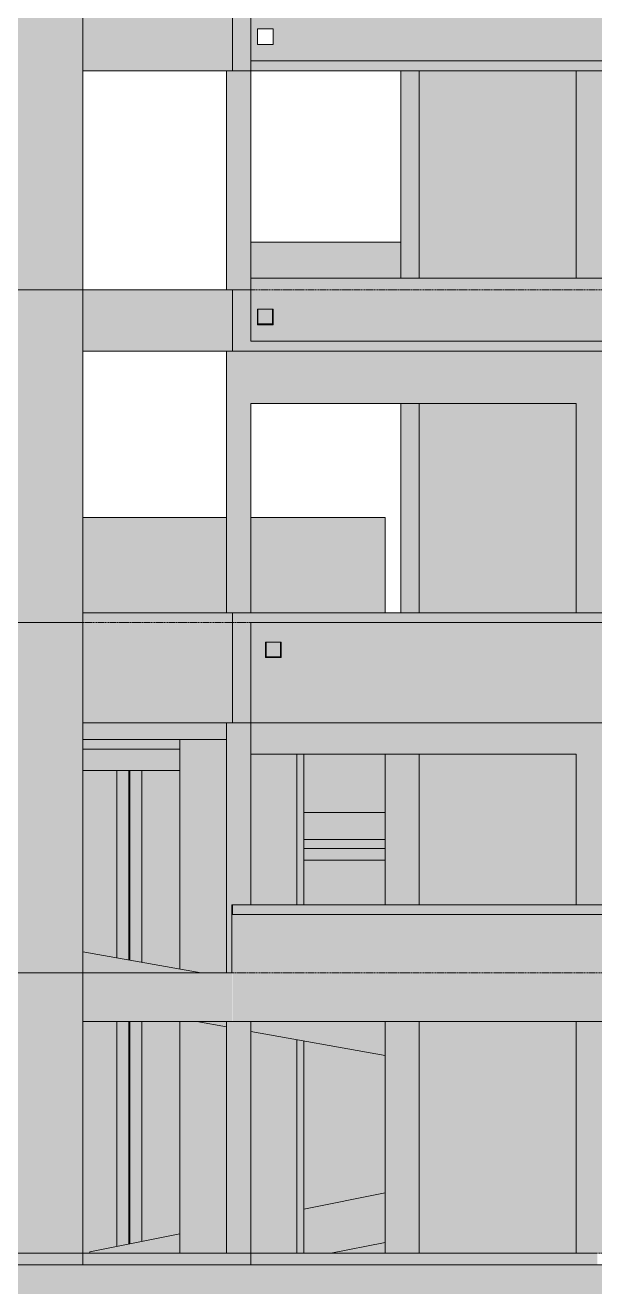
# Model space of a CAD drawing. Header units: centimetres. Extents: x -1139 to 26418, y -889 to 84390.
# Drawn here: x 12272 to 12858, y 74231 to 75527 of the extents above; entities that cross this region are included whole.
import ezdxf

# ---------------------------------------------------------------- set-up
doc = ezdxf.new("R2010")
doc.units = ezdxf.units.CM
doc.linetypes.add('Centro', pattern=[3.175, 0.635, -0.47625, 1.5875, -0.47625])
for name, color, linetype, lineweight in [('A-FLOR', 7, 'Continuous', 9), ('A-FLOR-LEVL', 7, 'Continuous', 9), ('A-WALL', 7, 'Continuous', 9), ('S-BEAM', 7, 'Continuous', 9), ('S-COLS', 7, 'Continuous', 9), ('S-FNDN', 7, 'Continuous', 9)]:
    doc.layers.add(name, color=color, linetype=linetype, lineweight=lineweight)

# ---------------------------------------------------------------- blocks, each defined once
blk = doc.blocks.new('Estaca W Gerdau - W250X73-V7-CT401 - CORTE ESQ_ BARR')
at = {"layer": 'S-FNDN', "true_color": 0xacb7d2}
h = blk.add_hatch(color=9, dxfattribs=at)
h.paths.add_polyline_path([(-501.2, 73459), (-501.2, 73479), (-500.6, 73479), (-500.6, 73554), (-503.8, 73554), (-503.8, 73574), (-526, 73574), (-526, 73459)], flags=0)
h.paths.add_polyline_path([(-526, 74272.1), (-500.6, 74277.1), (-500.6, 74503), (-526, 74503), (-526, 74286.5)], flags=0)
h.paths.add_polyline_path([(-500.6, 74564), (-500.6, 74761), (-526, 74761), (-526, 74568.5)], flags=0)
at = {"layer": 'S-FNDN'}
for p, q in [((-526, 74761), (-526, 74568.5)), ((-513.7, 74566.3), (-513.7, 74761)), ((-512.9, 74761), (-512.9, 74566.2)), ((-500.6, 74761), (-500.6, 74564)), ((-526, 74503), (-526, 74272.1)), ((-513.7, 74274.5), (-513.7, 74503)), ((-512.9, 74503), (-512.9, 74274.7)), ((-500.6, 74503), (-500.6, 74277.1))]:
    blk.add_line(p, q, dxfattribs=at)

msp = doc.modelspace()

# ---------------------------------------------------------------- hatches: boundary and pattern name
at = {"layer": 'A-FLOR', "true_color": 0xc0c0c0}
for points in [[(13283.05, 75480), (13547.55, 75480), (13547.55, 75490.01), (12504.55, 75490.01), (12504.55, 75480), (13251.66, 75480)], [(13547.55, 75192), (13547.55, 75202), (12504.55, 75202), (12504.55, 75192), (13533.94, 75192)], [(13063.47, 74913), (13547.55, 74913), (13547.55, 74923), (12504.55, 74923), (12504.55, 74913), (13016.55, 74913)], [(12642.55, 74669), (12642.55, 74681), (12559.05, 74681), (12559.05, 74669)], [(13533.94, 74613), (13566.55, 74613), (13566.55, 74623), (12485.55, 74623), (12485.55, 74613), (13439.85, 74613)]]:
    msp.add_hatch(color=9, dxfattribs=at).paths.add_polyline_path(points, flags=0)
at = {"layer": 'A-WALL', "true_color": 0xc0c0c0}
h = msp.add_hatch(color=9, dxfattribs=at)
h.paths.add_polyline_path([(12122.53, 74265), (12145.55, 74265), (12145.55, 74503), (12092.22, 74503), (12092.22, 74265)], flags=0)
h.paths.add_polyline_path([(12019.65, 74265), (12019.65, 74503), (12019.05, 74503), (12019.05, 74265)], flags=0)
h.paths.add_polyline_path([(12331.55, 74265), (12339.05, 74265), (12339.05, 74266.5), (12366.82, 74272.06), (12366.82, 74503), (12331.55, 74503), (12331.55, 74417.97)], flags=0)
h.paths.add_polyline_path([(12392.22, 74277.14), (12431.55, 74285), (12431.55, 74503), (12392.22, 74503), (12392.22, 74286.5)], flags=0)
h.paths.add_polyline_path([(12122.53, 74553), (12145.55, 74553), (12145.55, 74557.42), (12092.22, 74566.98), (12092.22, 74553)], flags=0)
h.paths.add_polyline_path([(12019.65, 74553), (12019.65, 74579.99), (12019.05, 74580.1), (12019.05, 74553)], flags=0)
h.paths.add_polyline_path([(12431.55, 74556.93), (12431.55, 74761), (12392.22, 74761), (12392.22, 74563.99), (12404.81, 74561.73)], flags=0)
h.paths.add_polyline_path([(12366.82, 74568.54), (12366.82, 74761), (12331.55, 74761), (12331.55, 74574.86)], flags=0)
h.paths.add_polyline_path([(12145.55, 74608.21), (12145.55, 74693), (12092.22, 74693), (12092.22, 74617.78), (12122.53, 74612.34)], flags=0)
h.paths.add_polyline_path([(12019.65, 74630.79), (12019.65, 74693), (12019.05, 74693), (12019.05, 74630.9)], flags=0)
h.paths.add_polyline_path([(12122.53, 74743), (12145.55, 74743), (12145.55, 74761), (12092.22, 74761), (12092.22, 74743)], flags=0)
h.paths.add_polyline_path([(12019.65, 74743), (12019.65, 74761), (12019.05, 74761), (12019.05, 74743)], flags=0)
h = msp.add_hatch(color=9, dxfattribs=at)
h.paths.add_polyline_path([(12642.55, 74265), (12642.55, 74276.21), (12586.5, 74265)], flags=0)
h.paths.add_polyline_path([(12559.05, 74310.5), (12642.55, 74327.2), (12642.55, 74468.3), (12559.05, 74483.28), (12559.05, 74356.4)], flags=0)
h.paths.add_polyline_path([(12642.55, 74623), (12642.55, 74669), (12559.05, 74669), (12559.05, 74623)], flags=0)
h.paths.add_polyline_path([(12642.55, 74681), (12642.55, 74690), (12559.05, 74690), (12559.05, 74681), (12636.43, 74681)], flags=0)
at = {"layer": 'S-BEAM', "true_color": 0xc0c0c0}
h = msp.add_hatch(color=9, dxfattribs=at)
h.paths.add_polyline_path([(12505.66, 75490.01), (13547.55, 75490.01), (13547.55, 75555.01), (12504.55, 75555.01), (12504.55, 75490.01)], flags=0)
h.paths.add_polyline_path([(13170.76, 75507.01), (13170.76, 75523), (13186.76, 75523), (13186.76, 75507.01)], flags=0)
h.paths.add_polyline_path([(13235.76, 75507.01), (13219.76, 75507.01), (13219.76, 75523), (13235.76, 75523)], flags=0)
h.paths.add_polyline_path([(12511.26, 75507.01), (12511.26, 75523), (12527.26, 75523), (12527.26, 75507.01)], flags=0)
for points in [[(12485.55, 75480), (12485.55, 75543.01), (12331.55, 75543.01), (12331.55, 75480), (12376.35, 75480)], [(12504.55, 75480), (12504.55, 75543.01), (12485.55, 75543.01), (12485.55, 75480), (12498.91, 75480)], [(12485.55, 75192), (12485.55, 75255), (12331.55, 75255), (12331.55, 75192), (12376.35, 75192)], [(12504.55, 75192), (12504.55, 75255), (12485.55, 75255), (12485.55, 75192), (12498.91, 75192)], [(12504.55, 74810), (12504.55, 74923), (12485.55, 74923), (12486.08, 74810), (12498.91, 74810)], [(12642.55, 74718), (12642.55, 74778), (12559.05, 74778), (12559.05, 74718)], [(13345.75, 74503), (13547.55, 74503), (13547.55, 74553), (13566.55, 74553), (13566.55, 74503), (13568.05, 74503), (13568.05, 74623), (13566.55, 74623), (13566.55, 74613), (12485.55, 74613), (12485.55, 74503), (13283.05, 74503)], [(12331.55, 74553), (12453.47, 74553), (12331.55, 74574.86)], [(12404.81, 74503), (12485.05, 74503), (12485.05, 74553), (12331.55, 74553), (12331.55, 74503)], [(12586.5, 74265), (12642.55, 74276.21), (12642.55, 74327.2), (12559.05, 74310.5), (12559.05, 74265)], [(12339.05, 74265), (12431.55, 74265), (12431.55, 74285), (12339.05, 74266.5)], [(12331.55, 74253), (12485.55, 74253), (12485.55, 74265), (12331.55, 74265), (12331.55, 74263.32)], [(12498.91, 74253), (12504.55, 74253), (12504.55, 74265), (12485.55, 74265), (12485.55, 74253)], [(12836.55, 74253), (12836.55, 74265), (12504.55, 74265), (12504.55, 74253), (12687.1, 74253)], [(12404.81, 74172), (12485.55, 74172), (12485.55, 74253), (12064.05, 74253), (12064.05, 74172), (12331.55, 74172)], [(13017.55, 74172), (13017.55, 74253), (12545.55, 74253), (12545.55, 74172), (12943.42, 74172)]]:
    msp.add_hatch(color=9, dxfattribs=at).paths.add_polyline_path(points, flags=0)
h = msp.add_hatch(color=9, dxfattribs=at)
h.paths.add_polyline_path([(12511.76, 75220), (12526.76, 75220), (12526.76, 75235), (12511.76, 75235), (12511.76, 75233.04)], flags=0)
h.paths.add_polyline_path([(12504.55, 75267), (12658.55, 75267), (12658.55, 75304.01), (12504.55, 75304.01)], flags=0)
h = msp.add_hatch(color=9, dxfattribs=at)
h.paths.add_polyline_path([(12969.38, 75202), (13547.55, 75202), (13547.55, 75267), (12504.55, 75267), (12504.55, 75202), (12887.55, 75202)], flags=0)
h.paths.add_polyline_path([(13186.76, 75219), (13170.76, 75219), (13170.76, 75235), (13186.76, 75235), (13186.76, 75220)], flags=0)
h.paths.add_polyline_path([(13235.43, 75219), (13219.43, 75219), (13219.43, 75235), (13235.43, 75235), (13235.43, 75220)], flags=0)
h.paths.add_polyline_path([(12527.35, 75219), (12511.35, 75219), (12511.35, 75235), (12527.35, 75235), (12527.35, 75220)], flags=0)
h = msp.add_hatch(color=9, dxfattribs=at)
h.paths.add_polyline_path([(12504.55, 75138), (12839.05, 75138), (12839.05, 75192), (12504.55, 75192), (12504.55, 75182.42)], flags=0)
h.paths.add_polyline_path([(12511.35, 75219), (12527.35, 75219), (12527.35, 75235), (12526.76, 75235), (12526.76, 75220), (12511.76, 75220), (12511.35, 75220)], flags=0)
h = msp.add_hatch(color=9, dxfattribs=at)
h.paths.add_polyline_path([(12875.28, 75138), (13194.05, 75138), (13194.05, 75192), (12858.05, 75192), (12858.05, 75138)], flags=0)
h.paths.add_polyline_path([(13186.76, 75219), (13186.26, 75220), (13171.26, 75220), (13171.54, 75219), (13186.36, 75219)], flags=0)
h = msp.add_hatch(color=9, dxfattribs=at)
h.paths.add_polyline_path([(11623.55, 74923), (11736.55, 74923), (11736.55, 75021), (11623.55, 75021), (11623.55, 74998.6)], flags=0)
h.paths.add_polyline_path([(12019.05, 74923), (12171.55, 74923), (12171.55, 75021), (12019.05, 75021), (12019.05, 74941.34)], flags=0)
h.paths.add_polyline_path([(12642.55, 74923), (12642.55, 75021), (12504.55, 75021), (12504.55, 74923), (12599.77, 74923)], flags=0)
h.paths.add_polyline_path([(12331.55, 74923), (12479.55, 74923), (12479.55, 75021), (12331.55, 75021), (12331.55, 74985.7)], flags=0)
h = msp.add_hatch(color=9, dxfattribs=at)
h.paths.add_polyline_path([(12331.55, 74810), (12485.55, 74810), (12485.55, 74923), (12331.55, 74923), (12331.55, 74814.78)], flags=0)
h.paths.add_polyline_path([(13251.66, 74810), (13547.55, 74810), (13547.55, 74913), (12504.55, 74913), (12504.55, 74810), (13157.57, 74810)], flags=0)
h.paths.add_polyline_path([(13720.55, 74810), (13720.55, 74923), (13566.55, 74923), (13566.55, 74810), (13628.04, 74810)], flags=0)
h.paths.add_polyline_path([(12534.74, 74877), (12519.55, 74877), (12520.05, 74893), (12535.55, 74893), (12535.55, 74877)], flags=0)
h.paths.add_polyline_path([(13171.05, 74877), (13171.05, 74893), (13187.05, 74893), (13187.05, 74877)], flags=0)
h.paths.add_polyline_path([(13236.05, 74877), (13220.05, 74877), (13220.05, 74893), (13236.05, 74893), (13236.05, 74878)], flags=0)
h = msp.add_hatch(color=9, dxfattribs=at)
h.paths.add_polyline_path([(12404.81, 74793), (12479.55, 74793), (12479.55, 74810), (12331.55, 74810), (12331.55, 74793)], flags=0)
h.paths.add_polyline_path([(12527.05, 74878), (12535.05, 74878), (12535.05, 74893), (12520.05, 74893), (12520.05, 74878)], flags=0)
h = msp.add_hatch(color=9, dxfattribs=at)
h.paths.add_polyline_path([(12887.55, 74778), (13194.05, 74778), (13194.05, 74810), (12858.05, 74810), (12858.05, 74778), (12875.28, 74778)], flags=0)
h.paths.add_polyline_path([(13171.05, 74877), (13187.05, 74877), (13187.05, 74893), (13186.05, 74893), (13186.05, 74878), (13171.05, 74878)], flags=0)
h = msp.add_hatch(color=9, dxfattribs=at)
h.paths.add_polyline_path([(12768.55, 74778), (12839.05, 74778), (12839.05, 74810), (12504.55, 74810), (12504.55, 74778), (12687.1, 74778)], flags=0)
h.paths.add_polyline_path([(12519.89, 74877), (12535.55, 74877), (12535.05, 74878), (12520.05, 74878), (12519.55, 74877)], flags=0)
at = {"layer": 'S-BEAM', "true_color": 0x7f7f7f}
msp.add_hatch(color=8, dxfattribs=at).paths.add_polyline_path([(12331.55, 74783), (12431.55, 74783), (12431.55, 74793), (12331.55, 74793), (12331.55, 74783.68)], flags=0)
at = {"layer": 'S-BEAM', "true_color": 0xc0c0c0}
h = msp.add_hatch(color=9, dxfattribs=at)
h.paths.add_polyline_path([(12331.55, 74761), (12431.55, 74761), (12431.55, 74783), (12331.55, 74783), (12331.55, 74776.15)], flags=0)
h.paths.add_polyline_path([(12019.05, 74761), (12019.65, 74761), (12019.65, 74783), (12019.05, 74783)], flags=0)
h.paths.add_polyline_path([(12079.65, 74761), (12145.55, 74761), (12145.55, 74783), (12079.65, 74783), (12079.65, 74781)], flags=0)
h = msp.add_hatch(color=9, dxfattribs=at)
h.paths.add_polyline_path([(13116.82, 74690), (13143.55, 74690), (13143.55, 74718), (13128.05, 74718), (13128.05, 74707), (13016.55, 74707), (13016.55, 74690), (13109.05, 74690)], flags=0)
h.paths.add_polyline_path([(12642.55, 74690), (12642.55, 74718), (12559.05, 74718), (12559.05, 74690), (12618.54, 74690)], flags=0)
h = msp.add_hatch(color=9, dxfattribs=at)
h.paths.add_polyline_path([(12642.55, 74468.3), (12642.55, 74503), (12504.55, 74503), (12504.55, 74493.05), (12559.05, 74483.28)], flags=0)
h.paths.add_polyline_path([(12479.55, 74497.53), (12479.55, 74503), (12449.03, 74503), (12456.51, 74501.66)], flags=0)
at = {"layer": 'S-COLS', "true_color": 0xc0c0c0}
for points in [[(12211.55, 75255), (12331.55, 75255), (12331.55, 75543.01), (12211.55, 75543.01), (12211.55, 75366.24)], [(12485.55, 75255), (12504.55, 75255), (12504.55, 75480), (12479.55, 75480), (12479.55, 75255)], [(12659.51, 75267), (12677.55, 75267), (12677.55, 75480), (12658.55, 75480), (12658.55, 75267)], [(12839.05, 75267), (12858.05, 75267), (12858.05, 75480), (12839.05, 75480), (12839.05, 75318.97)], [(12211.55, 74913), (12331.55, 74913), (12331.55, 75255), (12211.55, 75255), (12211.55, 74923)], [(12479.55, 74923), (12504.55, 74923), (12504.55, 75192), (12479.55, 75192), (12479.55, 74951.1)], [(12858.05, 74923), (12858.05, 75192), (12839.05, 75192), (12839.05, 74923), (12857.2, 74923)], [(12658.55, 74923), (12677.55, 74923), (12677.55, 75138), (12658.55, 75138), (12658.55, 74998.6)], [(12331.55, 74553), (12331.55, 74913), (12211.55, 74913), (12211.55, 74553), (12310.72, 74553)], [(12479.55, 74553), (12485.05, 74553), (12485.55, 74623), (12504.55, 74623), (12504.55, 74810), (12479.55, 74810), (12479.55, 74623)], [(12839.05, 74623), (12858.05, 74623), (12858.05, 74810), (12839.05, 74810), (12839.05, 74630.96)], [(12551.55, 74623), (12559.05, 74623), (12559.05, 74778), (12551.55, 74778), (12551.55, 74630.96)], [(12642.55, 74623), (12677.55, 74623), (12677.55, 74778), (12642.55, 74778), (12642.55, 74630.96)], [(12331.55, 74265), (12331.55, 74553), (12211.55, 74553), (12211.55, 74265), (12310.72, 74265)], [(12504.55, 74265), (12504.55, 74503), (12479.55, 74502.74), (12479.55, 74265), (12498.91, 74265)], [(12642.55, 74265), (12677.55, 74265), (12677.55, 74503), (12642.55, 74503), (12642.55, 74447.14)], [(12858.05, 74265), (12858.05, 74503), (12839.05, 74503), (12839.05, 74265)], [(12559.05, 74265), (12559.05, 74483.28), (12551.55, 74484.62), (12551.55, 74265)], [(12842.31, 74253), (12860.55, 74253), (12860.55, 74265), (12836.55, 74265), (12836.55, 74253)]]:
    msp.add_hatch(color=9, dxfattribs=at).paths.add_polyline_path(points, flags=0)
h = msp.add_hatch(color=9, dxfattribs=at)
h.paths.add_polyline_path([(12677.55, 75267), (12839.05, 75267), (12839.05, 75480), (12677.55, 75480), (12677.55, 75366.24)], flags=0)
h.paths.add_polyline_path([(12858.05, 75267), (12887.55, 75267), (12887.55, 75480), (12858.05, 75480), (12858.05, 75336.2)], flags=0)
h = msp.add_hatch(color=9, dxfattribs=at)
h.paths.add_polyline_path([(12677.55, 74923), (12839.05, 74923), (12839.05, 75138), (12677.55, 75138), (12677.55, 74998.6)], flags=0)
h.paths.add_polyline_path([(12858.05, 74923), (12887.55, 74923), (12887.55, 75138), (12858.05, 75138), (12858.05, 74998.6)], flags=0)
h = msp.add_hatch(color=9, dxfattribs=at)
h.paths.add_polyline_path([(12453.47, 74553), (12479.55, 74553), (12479.55, 74793), (12431.55, 74793), (12431.55, 74556.93), (12440.23, 74555.38)], flags=0)
h.paths.add_polyline_path([(12516.55, 74623), (12551.55, 74623), (12551.55, 74778), (12504.55, 74778), (12504.55, 74623)], flags=0)
h = msp.add_hatch(color=9, dxfattribs=at)
h.paths.add_polyline_path([(12677.55, 74623), (12839.05, 74623), (12839.05, 74778), (12677.55, 74778), (12677.55, 74630.96)], flags=0)
h.paths.add_polyline_path([(12887.55, 74623), (12887.55, 74778), (12858.05, 74778), (12858.05, 74623), (12875.28, 74623)], flags=0)
h = msp.add_hatch(color=9, dxfattribs=at)
h.paths.add_polyline_path([(12431.55, 74265), (12479.55, 74265), (12479.55, 74497.53), (12449.03, 74503), (12431.55, 74503), (12431.55, 74447.14)], flags=0)
h.paths.add_polyline_path([(12504.55, 74265), (12551.55, 74265), (12551.55, 74484.62), (12504.55, 74493.05), (12504.55, 74358.22)], flags=0)
h = msp.add_hatch(color=9, dxfattribs=at)
h.paths.add_polyline_path([(12836.55, 74265), (12839.05, 74265.18), (12839.05, 74503), (12677.55, 74503), (12677.55, 74265), (12768.55, 74265)], flags=0)
h.paths.add_polyline_path([(12887.55, 74265), (12887.55, 74503), (12858.05, 74503), (12858.05, 74265), (12875.28, 74265)], flags=0)
h = msp.add_hatch(color=9, dxfattribs=at)
h.paths.add_polyline_path([(12240.05, 73359), (12331.55, 73359), (12331.06, 73524), (12316.9, 73524), (12316.9, 73574), (12211.55, 73574), (12211.55, 73359)], flags=0)
h.paths.add_polyline_path([(12234.77, 74253), (12331.55, 74253), (12331.55, 74265), (12211.55, 74265), (12211.55, 74253)], flags=0)
h = msp.add_hatch(color=9, dxfattribs=at)
h.paths.add_polyline_path([(12504.55, 73364), (12545.55, 73364), (12545.55, 73574), (12493.12, 73574), (12493.07, 73524), (12485.55, 73524), (12485.55, 73364), (12504.29, 73364)], flags=0)
h.paths.add_polyline_path([(12485.55, 74172), (12545.55, 74172), (12545.55, 74253), (12485.55, 74253)], flags=0)

# ---------------------------------------------------------------- linework, layer by layer
at = {"layer": 'A-FLOR'}
for p, q in [((12504.55, 75490.01), (13547.55, 75490.01)), ((13547.55, 75480), (12504.55, 75480)), ((12504.55, 75202), (13547.55, 75202)), ((13547.55, 75192), (12504.55, 75192)), ((12504.55, 74923), (13547.55, 74923)), ((13547.55, 74913), (12504.55, 74913)), ((12559.05, 74681), (12642.55, 74681)), ((12642.55, 74669), (12559.05, 74669)), ((12485.55, 74623), (13566.55, 74623)), ((12485.55, 74613), (12485.55, 74623)), ((13566.55, 74613), (12485.55, 74613))]:
    msp.add_line(p, q, dxfattribs=at)
at = {"layer": 'A-FLOR-LEVL', "linetype": 'Centro'}
for p, q in [((11368.8, 75255), (15167.39, 75255)), ((11368.8, 74913), (15167.39, 74913)), ((11368.8, 74553), (16137.61, 74553)), ((11368.8, 74265), (16137.61, 74265))]:
    msp.add_line(p, q, dxfattribs=at)
at = {"layer": 'S-BEAM'}
for p, q in [((12485.55, 75543.01), (12485.55, 75480)), ((12504.55, 75490.01), (12504.55, 75543.01)), ((12511.26, 75523), (12527.26, 75523)), ((12511.26, 75507.01), (12511.26, 75523)), ((12527.26, 75523), (12527.26, 75507.01)), ((12527.26, 75507.01), (12511.26, 75507.01)), ((12504.55, 75480), (12504.55, 75490.01)), ((12331.55, 75480), (12485.55, 75480)), ((12485.55, 75480), (12504.55, 75480)), ((12504.55, 75304.01), (12658.55, 75304.01)), ((12504.55, 75255), (12504.55, 75267)), ((12504.55, 75267), (13547.55, 75267)), ((12331.55, 75255), (12485.55, 75255)), ((12504.55, 75255), (12485.55, 75255)), ((12485.55, 75255), (12485.55, 75192)), ((12504.55, 75202), (12504.55, 75255)), ((12511.35, 75235), (12527.35, 75235)), ((12511.35, 75219), (12511.35, 75235)), ((12511.76, 75220), (12511.76, 75235)), ((12526.76, 75235), (12526.76, 75220)), ((12527.35, 75235), (12527.35, 75219)), ((12527.35, 75219), (12511.35, 75219)), ((12526.76, 75220), (12511.76, 75220)), ((12331.55, 75192), (12485.55, 75192)), ((12485.55, 75192), (12504.55, 75192)), ((12504.55, 75138), (12839.05, 75138)), ((12331.55, 75021), (12479.55, 75021)), ((12504.55, 75021), (12642.55, 75021)), ((12642.55, 74923), (12642.55, 75021)), ((12331.55, 74923), (12485.55, 74923)), ((12504.55, 74923), (12485.55, 74923)), ((12485.55, 74923), (12485.55, 74810)), ((12504.55, 74810), (12504.55, 74913)), ((12519.55, 74893), (12535.55, 74893)), ((12519.55, 74877), (12519.55, 74893)), ((12520.05, 74878), (12520.05, 74893)), ((12535.05, 74893), (12535.05, 74878)), ((12535.55, 74893), (12535.55, 74877)), ((12535.05, 74878), (12520.05, 74878)), ((12535.55, 74877), (12519.55, 74877)), ((12331.55, 74810), (12485.55, 74810)), ((12485.55, 74810), (12504.55, 74810)), ((12504.55, 74778), (12504.55, 74810)), ((12504.55, 74810), (13547.55, 74810)), ((12331.55, 74793), (12479.55, 74793)), ((12339.05, 74783), (12331.55, 74783)), ((12431.55, 74783), (12339.05, 74783)), ((12504.55, 74778), (12839.05, 74778)), ((12431.55, 74761), (12331.55, 74761)), ((12642.55, 74718), (12559.05, 74718)), ((12642.55, 74690), (12559.05, 74690)), ((12485.05, 74553), (12485.05, 74623)), ((12485.05, 74623), (12485.55, 74623)), ((12331.55, 74574.86), (12453.47, 74553)), ((12331.55, 74553), (12485.05, 74553)), ((12331.55, 74503), (12485.05, 74503)), ((12479.55, 74497.53), (12449.03, 74503)), ((12485.05, 74503), (13547.55, 74503)), ((12642.55, 74468.3), (12504.55, 74493.05)), ((12559.05, 74310.5), (12642.55, 74327.2)), ((12339.05, 74266.5), (12431.55, 74285)), ((12586.5, 74265), (12642.55, 74276.21)), ((12331.55, 74265), (12485.55, 74265)), ((12339.05, 74266.5), (12339.05, 74265)), ((12485.55, 74265), (12504.55, 74265)), ((12504.55, 74265), (12836.55, 74265)), ((12504.55, 74265), (12504.55, 74253)), ((12064.05, 74253), (12485.55, 74253)), ((12545.55, 74253), (13017.55, 74253))]:
    msp.add_line(p, q, dxfattribs=at)
at = {"layer": 'S-COLS'}
for p, q in [((12331.55, 75255), (12331.55, 75543.01)), ((12479.55, 75480), (12479.55, 75255)), ((12504.55, 75267), (12504.55, 75480)), ((12658.55, 75480), (12658.55, 75267)), ((12677.55, 75480), (12677.55, 75267)), ((12839.05, 75480), (12839.05, 75267)), ((12331.55, 75255), (12211.55, 75255)), ((12331.55, 75255), (12211.55, 75255)), ((12331.55, 74913), (12331.55, 75255)), ((12479.55, 75192), (12479.55, 74923)), ((12504.55, 74923), (12504.55, 75138)), ((12658.55, 75138), (12658.55, 74923)), ((12677.55, 75138), (12677.55, 74923)), ((12839.05, 75138), (12839.05, 74923)), ((12331.55, 74913), (12211.55, 74913)), ((12331.55, 74913), (12211.55, 74913)), ((12331.55, 74553), (12331.55, 74913)), ((12479.55, 74810), (12479.55, 74553)), ((12504.55, 74623), (12504.55, 74810)), ((12431.55, 74793), (12431.55, 74556.93)), ((12551.55, 74623), (12551.55, 74778)), ((12559.05, 74623), (12559.05, 74778)), ((12642.55, 74778), (12642.55, 74623)), ((12677.55, 74778), (12677.55, 74623)), ((12839.05, 74778), (12839.05, 74623)), ((12331.55, 74553), (12211.55, 74553)), ((12331.55, 74553), (12211.55, 74553)), ((12331.55, 74265), (12331.55, 74553)), ((12431.55, 74503), (12431.55, 74265)), ((12479.55, 74503), (12479.55, 74265)), ((12504.55, 74265), (12504.55, 74503)), ((12642.55, 74503), (12642.55, 74265)), ((12677.55, 74503), (12677.55, 74265)), ((12839.05, 74503), (12839.05, 74265)), ((12551.55, 74265), (12551.55, 74484.62)), ((12559.05, 74265), (12559.05, 74483.28)), ((12331.55, 74265), (12211.55, 74265)), ((12331.55, 74265), (12211.55, 74265)), ((12331.55, 74253), (12331.55, 74265)), ((12860.55, 74265), (12836.55, 74265)), ((12858.05, 74265), (12839.05, 74265)), ((12545.55, 74253), (12485.55, 74253))]:
    msp.add_line(p, q, dxfattribs=at)

# ---------------------------------------------------------------- block references
at = {"layer": 'S-FNDN'}
msp.add_blockref('Estaca W Gerdau - W250X73-V7-CT401 - CORTE ESQ_ BARR', (12892.8, 0), dxfattribs=at)

doc.saveas('drawing.dxf')
